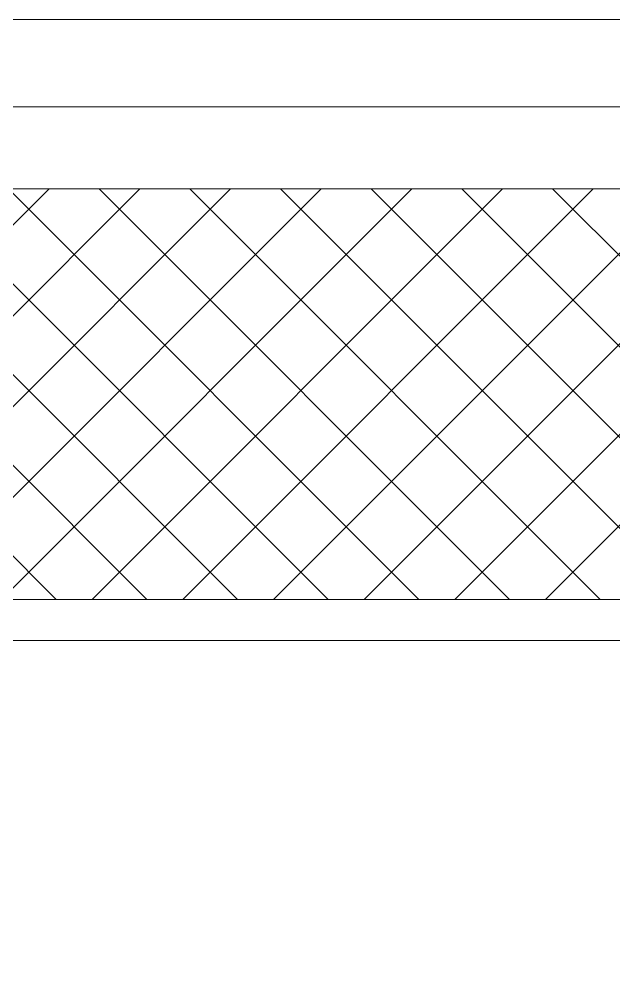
# Model space of a CAD drawing. Extents: x -1439 to 23780, y -1362 to 4476.
# Drawn here: x 9876.94 to 9905.9, y 2786.14 to 2833.25 of the extents above; entities that cross this region are included whole.
import ezdxf

# ---------------------------------------------------------------- set-up
doc = ezdxf.new("R2010")
doc.units = 0
doc.header["$MEASUREMENT"] = 0
doc.layers.get('0').update_dxf_attribs({"color": 9, "lineweight": 9})
for name, color, linetype, lineweight in [('Audi$0$00', 8, 'Continuous', 9), ('Audi$0$05', 8, 'Continuous', 9), ('Audi$0$06D', 8, 'Continuous', 9), ('Audi$0$09W', 8, 'Continuous', 9), ('Audi$0$14', 8, 'Continuous', 9), ('Audi$0$33', 8, 'Audi$0$BATTING', 9), ('Audi$0$35', 8, 'Continuous', 9)]:
    doc.layers.add(name, color=color, linetype=linetype, lineweight=lineweight)
doc.linetypes.add('Audi$0$BATTING', pattern='A,0.0001,-0.1,[134,ltypeshp.shx,S=0.1,R=0,X=-0.1,Y=0],-0.2,[134,ltypeshp.shx,S=0.1,R=180,X=0.1,Y=0],-0.1', length=0.4001)

# ---------------------------------------------------------------- blocks, each defined once
blk = doc.blocks.new('Audi$0$Group-41-1')
blk.add_line((384804.56453, 69161.585), (384805.17787, 69161.585))
at = {"flags": 128}
blk.add_lwpolyline([(384804.56453, 69162.035), (384805.17787, 69162.035), (384805.17787, 69161.585), (384804.56453, 69161.585)], close=True, dxfattribs=at)
blk = doc.blocks.new('Audi$0$Group-42-1')
at = {"layer": 'Audi$0$05', "color": 7}
blk.add_blockref('Audi$0$Group-41-1', (-1.22667, 0), dxfattribs=at)

msp = doc.modelspace()

# ---------------------------------------------------------------- hatches: boundary and pattern name
at = {"layer": 'Audi$0$09W'}
h = msp.add_hatch(dxfattribs=at)
h.set_pattern_fill('ANSI37', color=256, scale=25, style=0)
h.paths.add_polyline_path([(9927.5, 2825), (9855, 2825), (9855, 2805), (9927.5, 2805)])

# ---------------------------------------------------------------- linework, layer by layer
at = {"layer": 'Audi$0$00'}
msp.add_lwpolyline([(9927.5, 2825), (9855, 2825), (9855, 2805), (9927.5, 2805)], close=True, dxfattribs=at)
at = {"layer": 'Audi$0$06D'}
msp.add_lwpolyline([(10735.701, 1998.051), (10735.707, 2833.203), (9855, 2833.254)], dxfattribs=at)
at = {"layer": 'Audi$0$14'}
msp.add_lwpolyline([(9853, 2820.225), (9853, 2803), (9925.5, 2803), (9925.5, 2743), (9990.5, 2743)], dxfattribs=at)
at = {"layer": 'Audi$0$33', "ltscale": 0.4}
msp.add_lwpolyline([(10731.499, 2000.268), (10731.499, 2829), (9855, 2829)], dxfattribs=at)
at = {"layer": 'Audi$0$35'}
msp.add_lwpolyline([(9235.5, 2743), (9235.5, 2447), (9309.5, 2447), (9309.5, 2363), (9925.5, 2363), (9925.5, 2447), (9990.5, 2447), (9990.5, 2743), (9925.5, 2743), (9925.5, 2803), (9309.5, 2803), (9309.5, 2743)], close=True, dxfattribs=at)

# ---------------------------------------------------------------- block references
at = {"layer": 'Audi$0$05', "color": 7, "xscale": 100, "yscale": 100, "zscale": 100, "rotation": 180}
msp.add_blockref('Audi$0$Group-42-1', (38490259.287, 6918961.5), dxfattribs=at)

doc.saveas('drawing.dxf')
